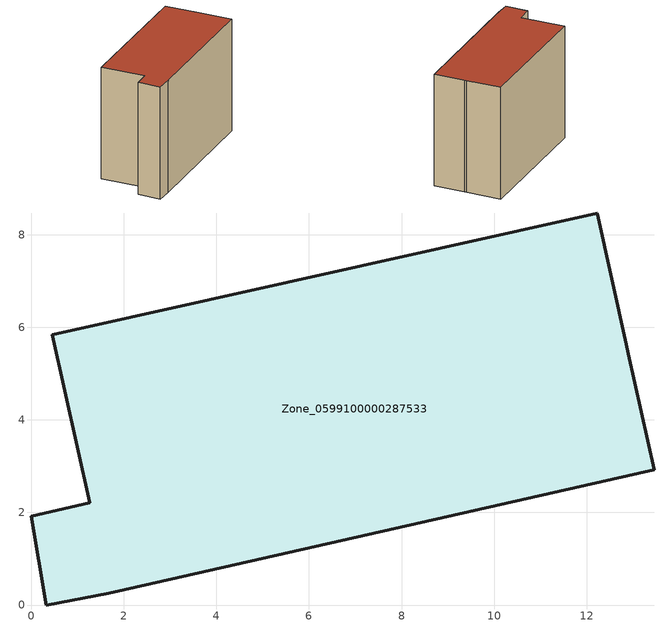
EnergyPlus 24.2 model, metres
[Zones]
Zone_0599100000287533
 floor ground (C_G): 0.32,0 0,1.92 1.26,2.21 0.45,5.84 12.23,8.47 12.86,5.64 12.9,5.43 13.46,2.92 1.67,0.25 z0
 wall outside (C_F): 0,1.92 0.32,0 1.67,0.25 13.46,2.92 12.9,5.43 12.86,5.64 12.23,8.47 0.45,5.84 1.26,2.21 0,1.92 z0:9.61
 roof outside (C_R): 13.46,2.92 12.9,5.43 12.86,5.64 12.23,8.47 0.45,5.84 1.26,2.21 0,1.92 0.32,0 1.67,0.25 z9.61
[BUILDING]
Pand.0599100000287533: North Axis=0; Terrain=City; Loads Convergence Tolerance Value=0.04; Temperature Convergence Tolerance Value=0.4; Solar Distribution=FullExterior; Maximum Number of Warmup Days=25; Minimum Number of Warmup Days=1
[Site:Location]
Rotterdam.The.Hague.AP_ZH_NLD Design_Conditions: Latitude=51.96; Longitude=4.45; Time Zone=1; Elevation=-4.5
[SITE:GROUNDTEMPERATURE:BUILDINGSURFACE]
18, 18, 18, 18, 18, 18, 18, 18, 18, 18, 18, 18
[MATERIAL] Thermal Absorptance=0.9; Solar Absorptance=0.7; Visible Absorptance=0.7
Name | Roughness | Thickness | Conductivity | Density | Specific Heat
G.TI.1946 | MediumSmooth | 0.15 | 1 | 540 | 1210
F.TI.1946 | Rough | 0.3 | 0.857143 | 1920 | 840
R.TI.1946 | MediumRough | 0.2 | 0.1 | 1500 | 1000
[CONSTRUCTION]
C_G: G.TI.1946
C_F: F.TI.1946
C_R: R.TI.1946
[ZONE]
Zone_0599100000287533: Type=1; Multiplier=1; Ceiling Height=Autocalculate; Volume=Autocalculate; Floor Area=autocalculate; Part of Total Floor Area=Yes
[ZONEINFILTRATION:DESIGNFLOWRATE]
Infil_Zone_0599100000287533: Zone or ZoneList or Space or SpaceList=Zone_0599100000287533; Schedule=AlwaysOn; Design Flow Rate Calculation Method=Flow/Area; Flow Rate per Floor Area=0.003; Constant Term Coefficient=1; Temperature Term Coefficient=0; Velocity Term Coefficient=0; Velocity Squared Term Coefficient=0
[HVACTEMPLATE:ZONE:IDEALLOADSAIRSYSTEM]
Zone_0599100000287533: Maximum Heating Supply Air Temperature=50; Minimum Cooling Supply Air Temperature=13; Maximum Heating Supply Air Humidity Ratio=0.0156; Minimum Cooling Supply Air Humidity Ratio=0.0077; Heating Limit=NoLimit; Cooling Limit=NoLimit; Dehumidification Control Type=ConstantSensibleHeatRatio; Cooling Sensible Heat Ratio=0.7; Dehumidification Setpoint=60; Humidification Control Type=None; Humidification Setpoint=30; Outdoor Air Method=None; Outdoor Air Flow Rate per Person=0.00944; Outdoor Air Flow Rate per Zone Floor Area=0; Outdoor Air Flow Rate per Zone=0; Demand Controlled Ventilation Type=None; Outdoor Air Economizer Type=NoEconomizer; Heat Recovery Type=None; Sensible Heat Recovery Effectiveness=0.7; Latent Heat Recovery Effectiveness=0.65
[ZONECONTROL:THERMOSTAT]
ThermostatControl_Zone_0599100000287533: Zone or ZoneList=Zone_0599100000287533; Control Type Schedule=DualSetpointControlType; Control 1=Thermostat_Zone_0599100000287533; Temperature Difference Between Cutout And Setpoint=0
[THERMOSTATSETPOINT:DUALSETPOINT]
Thermostat_Zone_0599100000287533: Heating Setpoint Temperature Schedule=HeatingSetpoint_Zone_0599100000287533; Cooling Setpoint Temperature Schedule=CoolingSetpoint_Zone_0599100000287533
[SCHEDULE:COMPACT]
HeatingSetpoint_Zone_0599100000287533: Through: 12/31, For: AllDays, Until: 24:00, 21
CoolingSetpoint_Zone_0599100000287533: Through: 12/31, For: AllDays, Until: 24:00, 24
DualSetpointControlType: Through: 12/31, For: AllDays, Until: 24:00, 4
AlwaysOn: Through: 12/31, For: AllDays, Until: 24:00, 1
